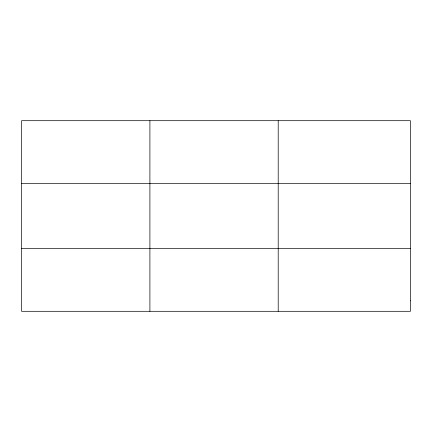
<?xml version="1.0" encoding="UTF-8"?>
<svg xmlns="http://www.w3.org/2000/svg" width="432" height="432" viewBox="0 0 432 432"><rect width="100%" height="100%" fill="white"/><g stroke="black" fill="none" stroke-linecap="round" stroke-linejoin="round"><path stroke-width="0.65" d="M21.6 183.595L410.4 183.595M21.6 248.405L410.4 248.405M278.208 120.695L278.208 311.305M149.904 120.695L149.904 311.305M410.4 300.823L410.4 311.305L21.6 311.305L21.6 120.695L410.4 120.695L410.4 300.823"/></g></svg>
